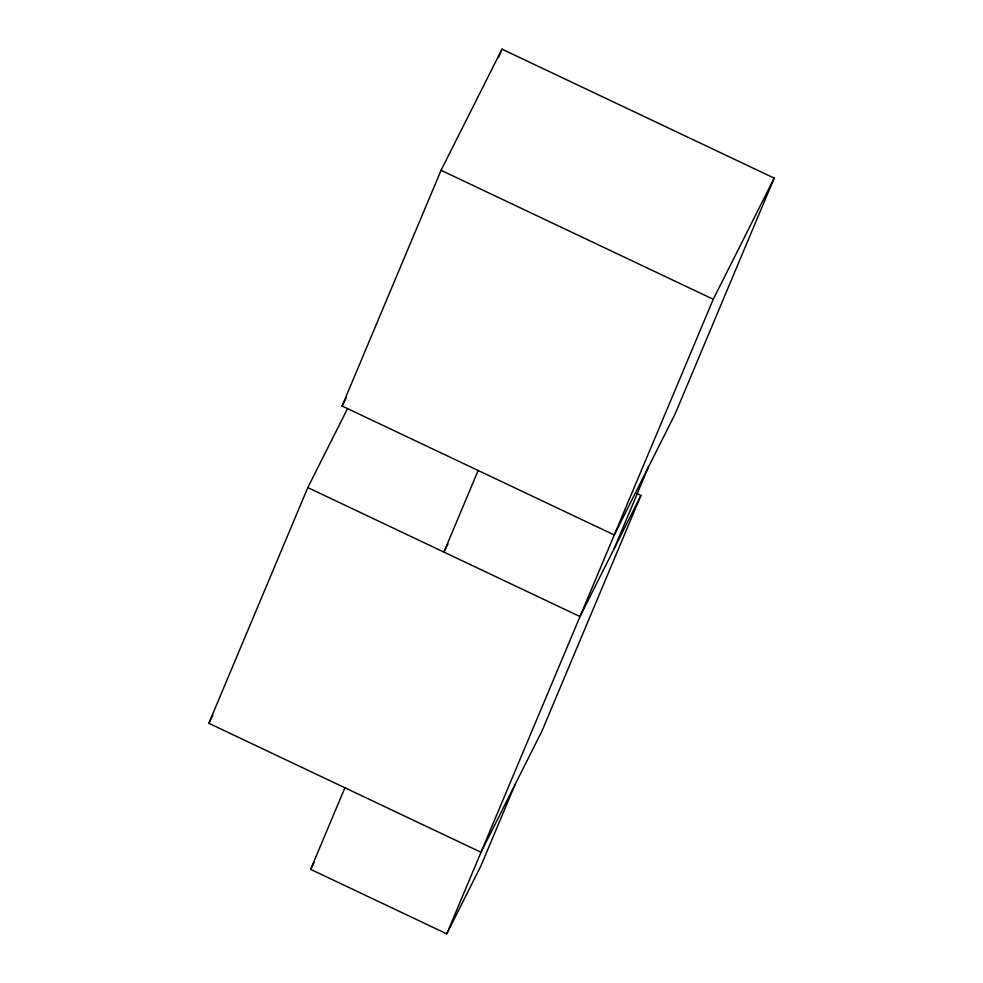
<?xml version="1.0" encoding="UTF-8"?>
<svg xmlns="http://www.w3.org/2000/svg" width="983" height="983" viewBox="0 0 983 983"><rect width="100%" height="100%" fill="white"/><g stroke="black" fill="none" stroke-linecap="round" stroke-linejoin="round"><path stroke-width="1.47" d="M636.787 493.441L640.941 495.407L541.94 731.106L481.006 852.261L208.814 723.291L307.802 487.593L347.515 408.645M342.059 406.004L441.06 170.305L501.994 49.15L774.186 178.12L675.198 413.818L614.264 534.973L342.059 406.004L346.176 397.845M498.43 57.616L501.994 49.15M515.129 784.409L480.871 865.998L446.749 933.85L310.64 869.365L344.91 787.776M478.168 470.488L443.898 552.077L447.99 543.943M446.749 933.85L713.253 299.274L774.186 178.12M614.129 548.711L648.387 467.122M208.814 723.291L212.918 715.133M310.64 869.365L314.056 862.582M640.941 495.407L579.995 616.562L307.802 487.593M441.06 170.305L713.253 299.274"/></g></svg>
